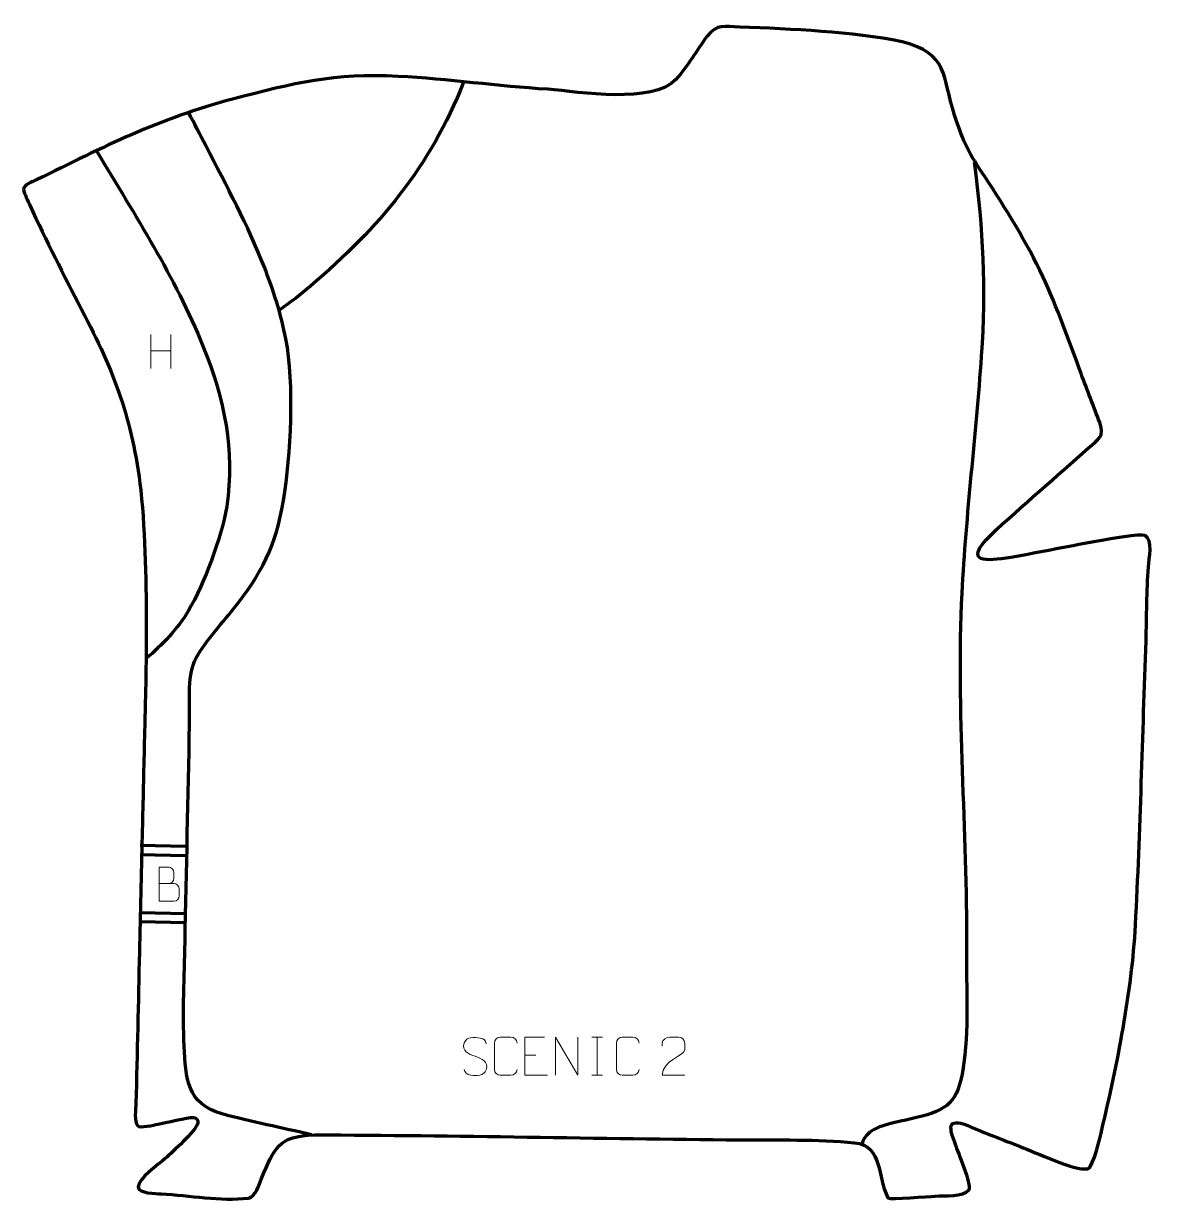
# Model space of a CAD drawing. Header units: millimetres. Extents: x 1051 to 1793, y -38 to 735.
import ezdxf

# ---------------------------------------------------------------- set-up
doc = ezdxf.new("R2010")
doc.units = ezdxf.units.MM
doc.header["$MEASUREMENT"] = 0
doc.layers.add('layer 2', color=7, linetype='Continuous')
doc.layers.add('layer 3', color=7, linetype='Continuous')

msp = doc.modelspace()

# ---------------------------------------------------------------- linework, layer by layer
at = {"layer": 'layer 2', "color": 142, "lineweight": 158}
for points, knots in [([(1340.0652, 696.524), (1317.5193, 640.2478), (1285.137, 601.5241), (1239.4633, 562.5104), (1239.4633, 562.5104), (1232.9643, 556.9697), (1226.3263, 551.8909), (1219.3366, 546.9876)], [0, 0, 0, 0, 0.33333333, 0.33333333, 0.33333333, 0.33333333, 1, 1, 1, 1]), ([(1240.1988, 5.3278), (1220.8548, 9.8459), (1200.6034, 13.8133), (1181.5282, 19.0384), (1181.5282, 19.0384), (1158.0249, 25.8154), (1157.6046, 42.2681), (1156.5639, 63.5256), (1156.5639, 63.5256), (1155.4825, 85.6176), (1156.6711, 109.4015), (1157.1398, 131.6917), (1157.1398, 131.6917), (1158.1413, 179.3272), (1159.1428, 226.9626), (1160.1444, 274.5979), (1160.1444, 274.5979), (1160.2225, 285.9298), (1158.7456, 306.4732), (1163.4581, 316.3614), (1163.4581, 316.3614), (1168.9358, 327.8551), (1180.6743, 340.2349), (1188.7825, 350.3341), (1188.7825, 350.3341), (1207.5978, 374.07), (1216.6147, 391.5456), (1221.7602, 421.7028), (1221.7602, 421.7028), (1226.5941, 451.8587), (1229.0941, 498.136), (1223.355, 528.0001), (1223.355, 528.0001), (1220.2571, 543.7751), (1215.0694, 560.0136), (1209.2041, 574.9816), (1209.2041, 574.9816), (1198.4276, 602.3453), (1184.413, 628.3362), (1170.9451, 654.4357), (1170.9451, 654.4357), (1167.1041, 661.8882), (1163.2169, 669.3165), (1159.3785, 676.7705), (1159.3785, 676.7705), (1159.3785, 676.7705), (1159.2921, 676.9383), (1159.2921, 676.9383)], [0, 0, 0, 0, 0.07692308, 0.07692308, 0.07692308, 0.07692308, 0.15384615, 0.15384615, 0.15384615, 0.15384615, 0.23076923, 0.23076923, 0.23076923, 0.23076923, 0.30769231, 0.30769231, 0.30769231, 0.30769231, 0.38461538, 0.38461538, 0.38461538, 0.38461538, 0.46153846, 0.46153846, 0.46153846, 0.46153846, 0.53846154, 0.53846154, 0.53846154, 0.53846154, 0.61538462, 0.61538462, 0.61538462, 0.61538462, 0.69230769, 0.69230769, 0.69230769, 0.69230769, 0.76923077, 0.76923077, 0.76923077, 0.76923077, 0.84615385, 0.84615385, 0.84615385, 0.84615385, 1, 1, 1, 1]), ([(1099.1033, 651.3951), (1124.6288, 608.217), (1149.9421, 569.58), (1169.1495, 522.732), (1169.1495, 522.732), (1182.9919, 487.6422), (1189.9501, 455.6006), (1184.528, 417.7508), (1184.528, 417.7508), (1180.5058, 396.0427), (1170.2574, 368.1421), (1159.1441, 349.0693), (1159.1441, 349.0693), (1152.5507, 337.7536), (1141.6641, 326.5704), (1131.682, 318.1309)], [0, 0, 0, 0, 0.2, 0.2, 0.2, 0.2, 0.4, 0.4, 0.4, 0.4, 0.6, 0.6, 0.6, 0.6, 1, 1, 1, 1]), ([(1675.3248, 643.9862), (1680.9338, 599.383), (1683.1152, 561.6032), (1679.9117, 516.6149), (1679.9117, 516.6149), (1676.2104, 464.6333), (1669.8115, 412.9204), (1667.0696, 360.8533), (1667.0696, 360.8533), (1663.0886, 283.7498), (1670.7711, 205.2784), (1670.1434, 127.8809), (1670.1434, 127.8809), (1669.9099, 100.7775), (1672.0785, 74.7125), (1667.7503, 47.6947), (1667.7503, 47.6947), (1664.304, 27.0959), (1658.0003, 21.5549), (1637.3808, 16.5799), (1637.3808, 16.5799), (1628.3355, 14.3975), (1617.8338, 12.9179), (1609.5263, 8.7811), (1609.5263, 8.7811), (1605.2694, 6.4786), (1603.1035, 3.9635), (1601.6414, -0.576)], [0, 0, 0, 0, 0.125, 0.125, 0.125, 0.125, 0.25, 0.25, 0.25, 0.25, 0.375, 0.375, 0.375, 0.375, 0.5, 0.5, 0.5, 0.5, 0.625, 0.625, 0.625, 0.625, 0.75, 0.75, 0.75, 0.75, 1, 1, 1, 1])]:
    msp.add_open_spline(points, degree=3, knots=knots, dxfattribs=at)
at = {"layer": 'layer 2', "color": 142, "lineweight": 9}
for points in [[(1134.6461, 530.7198), (1134.6461, 530.7198), (1134.6461, 508.5016), (1134.6461, 508.5016)], [(1147.7769, 530.7198), (1147.7769, 530.7198), (1147.7769, 508.3438), (1147.7769, 508.3438)], [(1134.6636, 520.0652), (1134.6636, 520.0652), (1147.7769, 520.0652), (1147.7769, 520.0652)], [(1424.1393, 69.3912), (1424.1393, 69.3912), (1431.3157, 69.3912), (1431.3157, 69.3912)], [(1427.7275, 69.3912), (1427.7275, 69.3912), (1427.7275, 44.409), (1427.7275, 44.409)], [(1380.2398, 57.4978), (1380.2398, 57.4978), (1387.4162, 57.4978), (1387.4162, 57.4978)], [(1424.1393, 44.409), (1424.1393, 44.409), (1431.3157, 44.409), (1431.3157, 44.409)]]:
    msp.add_open_spline(points, degree=3, dxfattribs=at)
at = {"layer": 'layer 2', "color": 142, "lineweight": 158}
for points in [[(1127.6613, 195.3832), (1127.6613, 195.3832), (1157.4131, 194.7576), (1157.4131, 194.7576)], [(1127.6613, 189.3763), (1127.6613, 189.3763), (1157.4131, 188.7507), (1157.4131, 188.7507)], [(1127.6613, 151.3325), (1127.6613, 151.3325), (1157.4131, 150.7068), (1157.4131, 150.7068)], [(1127.6613, 145.3256), (1127.6613, 145.3256), (1157.4131, 144.6999), (1157.4131, 144.6999)]]:
    msp.add_open_spline(points, degree=3, dxfattribs=at)
at = {"layer": 'layer 2', "color": 142, "lineweight": 9}
for points, knots in [([(1140.0413, 170.3157), (1143.3041, 170.316), (1146.5672, 170.316), (1149.8307, 170.3157), (1149.8307, 170.3157), (1151.602, 170.3002), (1153.3269, 168.7433), (1153.3269, 166.9054), (1153.3269, 166.9054), (1153.3266, 165.8935), (1153.3266, 163.159), (1153.3269, 162.1467), (1153.3269, 162.1467), (1153.3428, 160.4807), (1151.9599, 158.6749), (1149.8782, 158.69), (1149.8782, 158.69), (1146.6144, 158.6904), (1143.3509, 158.6904), (1140.0878, 158.69), (1140.0878, 158.69), (1140.0878, 166.1491), (1140.0878, 173.6077), (1140.0878, 181.0661), (1140.0878, 181.0661), (1142.2164, 181.0661), (1144.3453, 181.0661), (1146.4742, 181.0661), (1146.4742, 181.0661), (1147.9814, 181.0819), (1149.8617, 179.3687), (1149.8775, 177.609), (1149.8775, 177.609), (1149.8772, 175.7563), (1149.8772, 175.6254), (1149.8775, 173.7724), (1149.8775, 173.7724), (1149.893, 171.9197), (1148.2301, 170.3002), (1146.4277, 170.3157)], [0, 0, 0, 0, 0.09090909, 0.09090909, 0.09090909, 0.09090909, 0.18181818, 0.18181818, 0.18181818, 0.18181818, 0.27272727, 0.27272727, 0.27272727, 0.27272727, 0.36363636, 0.36363636, 0.36363636, 0.36363636, 0.45454545, 0.45454545, 0.45454545, 0.45454545, 0.54545455, 0.54545455, 0.54545455, 0.54545455, 0.63636364, 0.63636364, 0.63636364, 0.63636364, 0.72727273, 0.72727273, 0.72727273, 0.72727273, 0.81818182, 0.81818182, 0.81818182, 0.81818182, 1, 1, 1, 1]), ([(1347.6353, 56.9001), (1343.382, 58.3722), (1338.4682, 60.1701), (1340.4756, 65.6968), (1340.4756, 65.6968), (1341.9809, 69.8414), (1347.2006, 69.4524), (1350.8083, 68.8506), (1350.8083, 68.8506), (1353.6722, 68.3729), (1354.5379, 67.1583), (1354.8488, 65.0718)], [0, 0, 0, 0, 0.25, 0.25, 0.25, 0.25, 0.5, 0.5, 0.5, 0.5, 1, 1, 1, 1]), ([(1375.0898, 48.231), (1374.9499, 45.9049), (1373.2708, 44.4237), (1371.1206, 44.4128), (1371.1206, 44.4128), (1368.786, 44.4132), (1366.4514, 44.4132), (1364.1172, 44.4128), (1364.1172, 44.4128), (1362.19, 44.3073), (1360.2156, 46.194), (1360.2268, 48.2136), (1360.2268, 48.2136), (1360.2272, 53.9903), (1360.2272, 59.7667), (1360.2268, 65.5426), (1360.2268, 65.5426), (1360.2311, 67.6832), (1361.9798, 69.4045), (1364.1346, 69.3909), (1364.1346, 69.3909), (1366.463, 69.3909), (1368.7918, 69.3909), (1371.1206, 69.3909), (1371.1206, 69.3909), (1373.0694, 69.4265), (1375.0632, 67.9332), (1375.0898, 65.4928)], [0, 0, 0, 0, 0.125, 0.125, 0.125, 0.125, 0.25, 0.25, 0.25, 0.25, 0.375, 0.375, 0.375, 0.375, 0.5, 0.5, 0.5, 0.5, 0.625, 0.625, 0.625, 0.625, 0.75, 0.75, 0.75, 0.75, 1, 1, 1, 1]), ([(1393.1287, 69.3912), (1393.1287, 69.3912), (1380.2398, 69.3912), (1380.2398, 69.3912), (1380.2398, 69.3912), (1380.2398, 69.3912), (1380.2398, 44.4088), (1380.2398, 44.4088), (1380.2398, 44.4088), (1380.2398, 44.4088), (1395.1228, 44.4088), (1395.1228, 44.4088)], [0, 0, 0, 0, 0.25, 0.25, 0.25, 0.25, 0.5, 0.5, 0.5, 0.5, 1, 1, 1, 1]), ([(1400.3686, 44.4089), (1400.3686, 44.4089), (1400.3686, 69.3912), (1400.3686, 69.3912), (1400.3686, 69.3912), (1400.3686, 69.3912), (1415.0403, 44.4089), (1415.0403, 44.4089), (1415.0403, 44.4089), (1415.0403, 44.4089), (1415.0403, 69.3912), (1415.0403, 69.3912)], [0, 0, 0, 0, 0.25, 0.25, 0.25, 0.25, 0.5, 0.5, 0.5, 0.5, 1, 1, 1, 1]), ([(1455.1821, 48.231), (1455.0422, 45.9049), (1453.363, 44.4237), (1451.2128, 44.4128), (1451.2128, 44.4128), (1448.8782, 44.4132), (1446.5437, 44.4132), (1444.2095, 44.4128), (1444.2095, 44.4128), (1442.2822, 44.3073), (1440.3078, 46.194), (1440.3191, 48.2136), (1440.3191, 48.2136), (1440.3194, 53.9903), (1440.3194, 59.7667), (1440.3191, 65.5426), (1440.3191, 65.5426), (1440.3233, 67.6832), (1442.072, 69.4045), (1444.2269, 69.3909), (1444.2269, 69.3909), (1446.5553, 69.3909), (1448.884, 69.3909), (1451.2128, 69.3909), (1451.2128, 69.3909), (1453.1617, 69.4265), (1455.1554, 67.9332), (1455.1821, 65.4928)], [0, 0, 0, 0, 0.125, 0.125, 0.125, 0.125, 0.25, 0.25, 0.25, 0.25, 0.375, 0.375, 0.375, 0.375, 0.5, 0.5, 0.5, 0.5, 0.625, 0.625, 0.625, 0.625, 0.75, 0.75, 0.75, 0.75, 1, 1, 1, 1]), ([(1485.1652, 44.3985), (1480.2451, 44.3989), (1475.3249, 44.3989), (1470.4052, 44.3985), (1470.4052, 44.3985), (1470.4052, 54.3423), (1485.0731, 56.9866), (1485.1652, 61.3018), (1485.1652, 61.3018), (1485.1648, 62.7275), (1485.1648, 64.1528), (1485.1652, 65.5778), (1485.1652, 65.5778), (1485.1482, 67.6573), (1483.0229, 69.384), (1481.35, 69.4014), (1481.35, 69.4014), (1479.2744, 69.401), (1477.1992, 69.401), (1475.1243, 69.4014), (1475.1243, 69.4014), (1473.3001, 69.4179), (1470.4722, 67.6238), (1470.4052, 65.5277), (1470.4052, 65.5277), (1470.4052, 65.5277), (1470.4052, 63.4706), (1470.4052, 63.4706)], [0, 0, 0, 0, 0.125, 0.125, 0.125, 0.125, 0.25, 0.25, 0.25, 0.25, 0.375, 0.375, 0.375, 0.375, 0.5, 0.5, 0.5, 0.5, 0.625, 0.625, 0.625, 0.625, 0.75, 0.75, 0.75, 0.75, 1, 1, 1, 1]), ([(1347.6353, 56.9), (1351.6584, 55.2514), (1356.6937, 53.3609), (1354.8576, 47.9944), (1354.8576, 47.9944), (1353.3961, 43.7231), (1348.4797, 43.9802), (1344.7492, 44.5355), (1344.7492, 44.5355), (1341.9961, 44.9457), (1340.7738, 46.1606), (1340.3954, 48.2753)], [0, 0, 0, 0, 0.25, 0.25, 0.25, 0.25, 0.5, 0.5, 0.5, 0.5, 1, 1, 1, 1])]:
    msp.add_open_spline(points, degree=3, knots=knots, dxfattribs=at)
at = {"layer": 'layer 3', "color": 242, "lineweight": 158}
msp.add_open_spline([(1051.1271, 625.9545), (1051.2403, 629.1112), (1056.9584, 631.0728), (1059.5974, 632.3562), (1059.5974, 632.3562), (1103.3841, 653.7583), (1140.603, 672.7811), (1188.3038, 685.2764), (1188.3038, 685.2764), (1228.964, 695.933), (1254.6957, 702.4485), (1297.165, 700.2543), (1297.165, 700.2543), (1329.9705, 698.4835), (1362.5433, 693.8083), (1395.4527, 691.7373), (1395.4527, 691.7373), (1416.34, 690.0845), (1464.0745, 681.789), (1479.4416, 698.2767), (1479.4416, 698.2767), (1487.7384, 707.5421), (1492.6525, 716.721), (1499.799, 726.4704), (1499.799, 726.4704), (1506.5951, 734.9197), (1511.2689, 733.0367), (1521.3426, 732.6425), (1521.3426, 732.6425), (1555.6348, 731.2095), (1594.5202, 729.6915), (1628.0563, 722.9814), (1628.0563, 722.9814), (1658.4066, 715.2333), (1654.146, 700.3345), (1662.3558, 674.8165), (1662.3558, 674.8165), (1668.3138, 656.3791), (1671.5641, 650.0004), (1682.4601, 634.0102), (1682.4601, 634.0102), (1695.6533, 614.1886), (1710.0392, 590.4047), (1720.2116, 568.9336), (1720.2116, 568.9336), (1729.6898, 548.82), (1737.7316, 526.0615), (1745.4503, 505.1006), (1745.4503, 505.1006), (1749.413, 494.3018), (1753.5693, 483.6771), (1757.6249, 472.9326), (1757.6249, 472.9326), (1760.8717, 463.6225), (1756.9697, 462.3535), (1750.2879, 456.3605), (1750.2879, 456.3605), (1729.0074, 437.3032), (1706.8944, 418.545), (1686.0598, 399.087), (1686.0598, 399.087), (1667.5093, 380.4778), (1682.9744, 381.6841), (1699.2356, 384.3955), (1699.2356, 384.3955), (1719.1302, 387.8402), (1738.9627, 392.0913), (1758.9424, 395.5194), (1758.9424, 395.5194), (1763.558, 396.3362), (1784.3546, 400.2033), (1787.4213, 398.7703), (1787.4213, 398.7703), (1792.9173, 396.2021), (1789.9526, 383.3179), (1789.5861, 378.2185), (1789.5861, 378.2185), (1788.4299, 362.132), (1788.5636, 345.8112), (1788.0471, 329.6768), (1788.0471, 329.6768), (1785.841, 267.541), (1784.3343, 205.1358), (1781.1745, 143.0629), (1781.1745, 143.0629), (1778.6493, 98.8589), (1769.2711, 51.6848), (1759.0499, 8.5801), (1759.0499, 8.5801), (1758.0156, 4.2187), (1753.6666, -15.3754), (1749.8253, -17.0345), (1749.8253, -17.0345), (1740.6829, -18.3868), (1715.3906, -6.2034), (1705.3971, -2.3209), (1705.3971, -2.3209), (1693.6916, 2.1939), (1682.6778, 6.3231), (1671.1273, 11.3477), (1671.1273, 11.3477), (1656.5916, 16.9605), (1659.1283, 9.3469), (1662.921, -1.1005), (1662.921, -1.1005), (1664.631, -5.8111), (1673.701, -27.402), (1671.9364, -30.786), (1671.9364, -30.786), (1667.8578, -35.5252), (1655.7423, -34.6119), (1649.7015, -34.9343), (1649.7015, -34.9343), (1645.6096, -35.1671), (1620.2179, -37.2716), (1618.6324, -36.1242), (1618.6324, -36.1242), (1611.1201, -22.5834), (1615.952, -2.036), (1596.6509, 0.1042), (1596.6509, 0.1042), (1572.2639, 2.6713), (1545.8318, 1.6994), (1521.1642, 1.9407), (1521.1642, 1.9407), (1428.1878, 2.8688), (1335.1029, 4.9849), (1242.1445, 5.3082), (1242.1445, 5.3082), (1218.3836, 4.4742), (1215.922, -3.1906), (1207.3602, -23.4144), (1207.3602, -23.4144), (1205.6323, -27.496), (1203.5779, -35.1086), (1198.7614, -36.2662), (1198.7614, -36.2662), (1180.3776, -38.4445), (1160.0104, -34.4099), (1141.401, -33.502), (1141.401, -33.502), (1138.4213, -33.3567), (1126.2489, -33.1859), (1126.3442, -28.8871), (1126.3442, -28.8871), (1126.4601, -23.664), (1139.6981, -14.0782), (1144.0275, -10.2552), (1144.0275, -10.2552), (1149.434, -5.4814), (1163.4079, 6.8669), (1165.5967, 13.1245), (1165.5967, 13.1245), (1166.248, 14.9865), (1164.3362, 16.542), (1162.4474, 16.7319), (1162.4474, 16.7319), (1159.4686, 17.0315), (1143.7111, 13.0919), (1139.2665, 12.2319), (1139.2665, 12.2319), (1136.755, 11.746), (1127.7661, 9.4763), (1125.8597, 11.3232), (1125.8597, 11.3232), (1123.6719, 13.4427), (1124.7437, 22.685), (1124.8374, 25.9769), (1124.8374, 25.9769), (1125.7796, 59.0545), (1126.4232, 92.2131), (1127.1954, 125.3021), (1127.1954, 125.3021), (1127.7877, 150.758), (1128.38, 176.214), (1128.9723, 201.6699), (1128.9723, 201.6699), (1129.4165, 220.7619), (1129.8607, 239.8538), (1130.3049, 258.9458), (1130.3049, 258.9458), (1130.601, 271.6738), (1130.8972, 284.4017), (1131.1933, 297.1297), (1131.1933, 297.1297), (1131.4932, 310.0165), (1131.682, 322.4234), (1131.6819, 335.3156), (1131.6819, 335.3156), (1131.7351, 365.6884), (1131.1807, 398.4953), (1128.0529, 428.654), (1128.0529, 428.654), (1122.4049, 475.5263), (1110.8242, 505.707), (1089.2207, 547.2259), (1089.2207, 547.2259), (1077.4559, 569.8361), (1065.9278, 592.5131), (1055.2157, 615.646), (1055.2157, 615.646), (1054.0314, 618.211), (1051.6067, 623.2924), (1051.1271, 625.9545)], degree=3, knots=[0, 0, 0, 0, 0.01923077, 0.01923077, 0.01923077, 0.01923077, 0.03846154, 0.03846154, 0.03846154, 0.03846154, 0.05769231, 0.05769231, 0.05769231, 0.05769231, 0.07692308, 0.07692308, 0.07692308, 0.07692308, 0.09615385, 0.09615385, 0.09615385, 0.09615385, 0.11538462, 0.11538462, 0.11538462, 0.11538462, 0.13461538, 0.13461538, 0.13461538, 0.13461538, 0.15384615, 0.15384615, 0.15384615, 0.15384615, 0.17307692, 0.17307692, 0.17307692, 0.17307692, 0.19230769, 0.19230769, 0.19230769, 0.19230769, 0.21153846, 0.21153846, 0.21153846, 0.21153846, 0.23076923, 0.23076923, 0.23076923, 0.23076923, 0.25, 0.25, 0.25, 0.25, 0.26923077, 0.26923077, 0.26923077, 0.26923077, 0.28846154, 0.28846154, 0.28846154, 0.28846154, 0.30769231, 0.30769231, 0.30769231, 0.30769231, 0.32692308, 0.32692308, 0.32692308, 0.32692308, 0.34615385, 0.34615385, 0.34615385, 0.34615385, 0.36538462, 0.36538462, 0.36538462, 0.36538462, 0.38461538, 0.38461538, 0.38461538, 0.38461538, 0.40384615, 0.40384615, 0.40384615, 0.40384615, 0.42307692, 0.42307692, 0.42307692, 0.42307692, 0.44230769, 0.44230769, 0.44230769, 0.44230769, 0.46153846, 0.46153846, 0.46153846, 0.46153846, 0.48076923, 0.48076923, 0.48076923, 0.48076923, 0.5, 0.5, 0.5, 0.5, 0.51923077, 0.51923077, 0.51923077, 0.51923077, 0.53846154, 0.53846154, 0.53846154, 0.53846154, 0.55769231, 0.55769231, 0.55769231, 0.55769231, 0.57692308, 0.57692308, 0.57692308, 0.57692308, 0.59615385, 0.59615385, 0.59615385, 0.59615385, 0.61538462, 0.61538462, 0.61538462, 0.61538462, 0.63461538, 0.63461538, 0.63461538, 0.63461538, 0.65384615, 0.65384615, 0.65384615, 0.65384615, 0.67307692, 0.67307692, 0.67307692, 0.67307692, 0.69230769, 0.69230769, 0.69230769, 0.69230769, 0.71153846, 0.71153846, 0.71153846, 0.71153846, 0.73076923, 0.73076923, 0.73076923, 0.73076923, 0.75, 0.75, 0.75, 0.75, 0.76923077, 0.76923077, 0.76923077, 0.76923077, 0.78846154, 0.78846154, 0.78846154, 0.78846154, 0.80769231, 0.80769231, 0.80769231, 0.80769231, 0.82692308, 0.82692308, 0.82692308, 0.82692308, 0.84615385, 0.84615385, 0.84615385, 0.84615385, 0.86538462, 0.86538462, 0.86538462, 0.86538462, 0.88461538, 0.88461538, 0.88461538, 0.88461538, 0.90384615, 0.90384615, 0.90384615, 0.90384615, 0.92307692, 0.92307692, 0.92307692, 0.92307692, 0.94230769, 0.94230769, 0.94230769, 0.94230769, 0.96153846, 0.96153846, 0.96153846, 0.96153846, 1, 1, 1, 1], dxfattribs=at)

doc.saveas('drawing.dxf')
